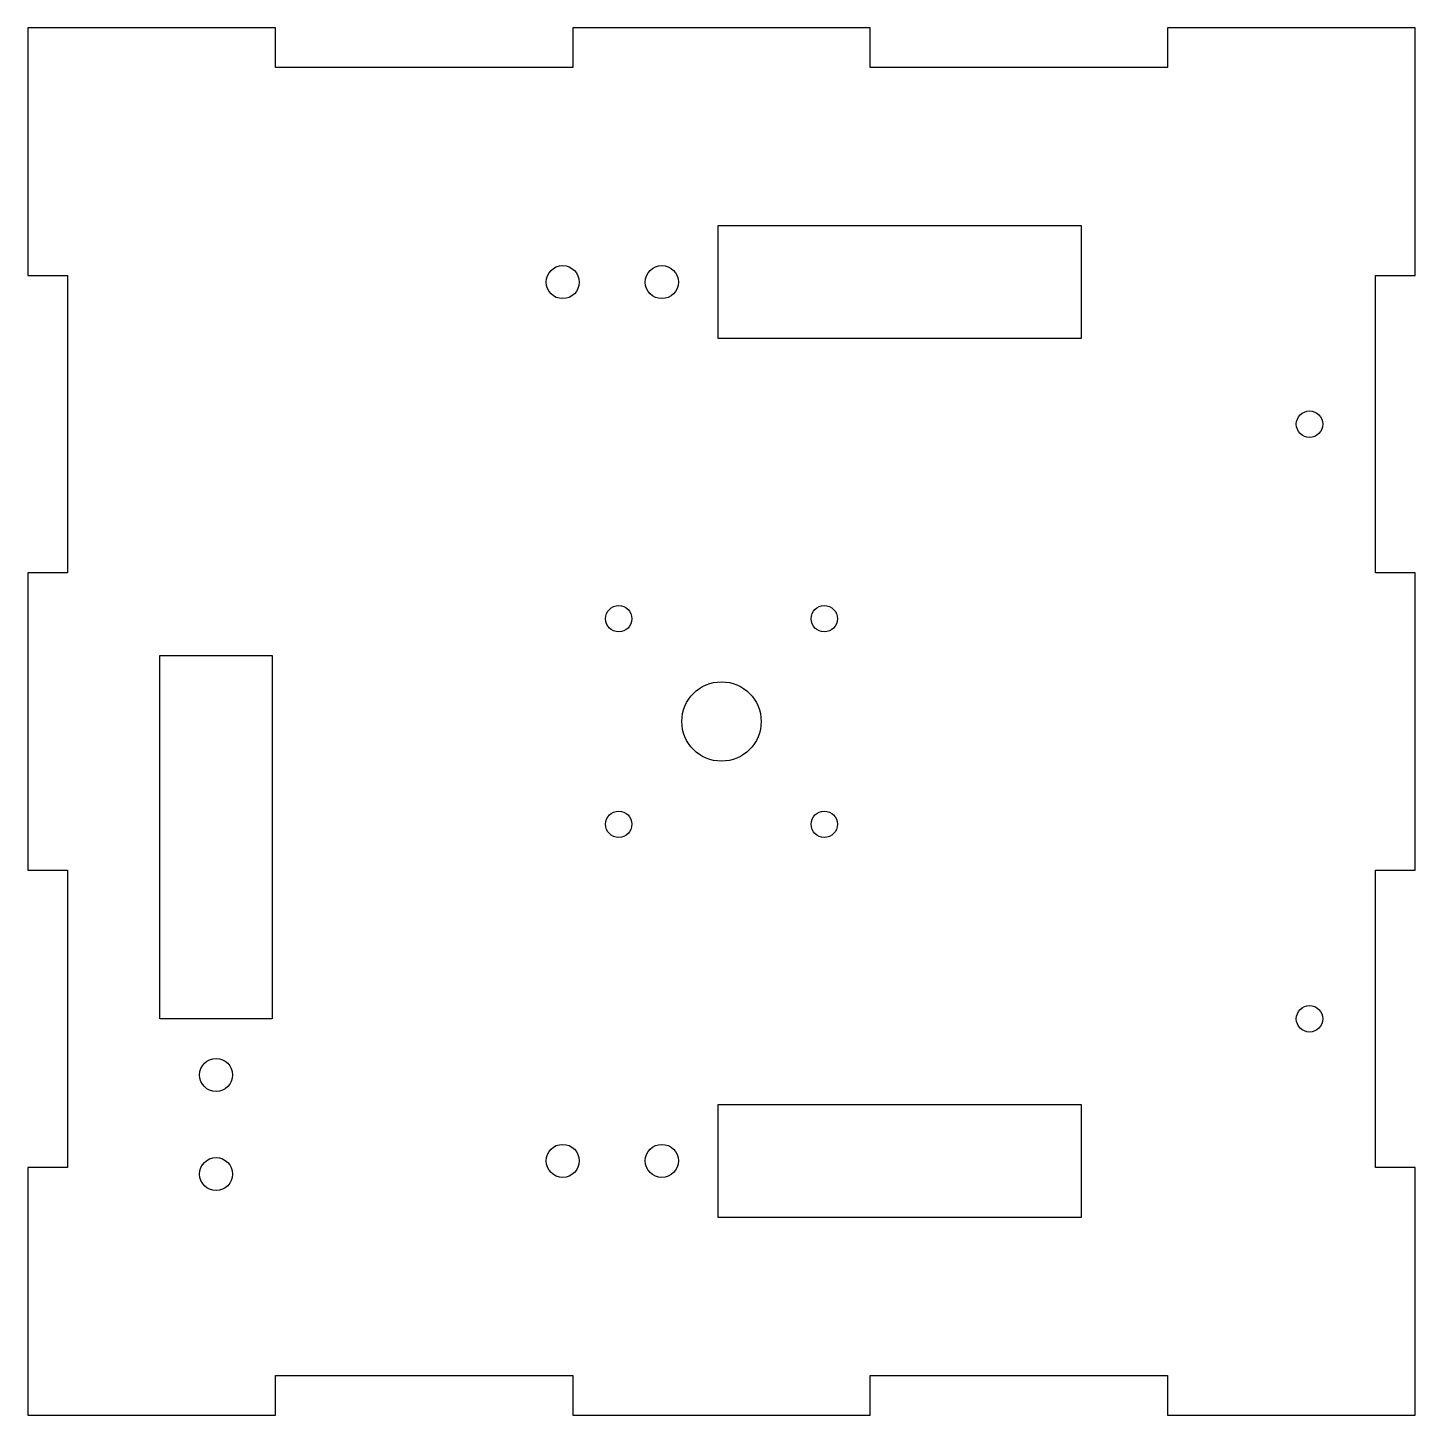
# Model space of a CAD drawing. Header units: millimetres. Extents: x -545 to -335, y -215 to -5.
import ezdxf

# ---------------------------------------------------------------- set-up
doc = ezdxf.new("R2010")
doc.units = ezdxf.units.MM
doc.layers.get('0').update_dxf_attribs({"linetype": 'CONTINUOUS'})

msp = doc.modelspace()

# ---------------------------------------------------------------- linework, layer by layer
for points in [[(-545, -215), (-507.5, -215), (-507.5, -209), (-462.5, -209), (-462.5, -215), (-417.5, -215), (-417.5, -209), (-372.5, -209), (-372.5, -215), (-335, -215), (-335, -177.5), (-341, -177.5), (-341, -132.5), (-335, -132.5), (-335, -87.5), (-341, -87.5), (-341, -42.5), (-335, -42.5), (-335, -5), (-372.5, -5), (-372.5, -11), (-417.5, -11), (-417.5, -5), (-462.5, -5), (-462.5, -11), (-507.5, -11), (-507.5, -5), (-545, -5), (-545, -42.5), (-539, -42.5), (-539, -87.5), (-545, -87.5), (-545, -132.5), (-539, -132.5), (-539, -177.5), (-545, -177.5)], [(-385.53, -52), (-385.53, -35), (-440.53, -35), (-440.53, -52)], [(-525, -155), (-525, -100), (-508, -100), (-508, -155)], [(-385.53, -185), (-385.53, -168), (-440.53, -168), (-440.53, -185)]]:
    msp.add_lwpolyline(points, close=True)
for centre, radius in [((-464.03, -43.5), 2.5), ((-449.03, -43.5), 2.5), ((-351, -65), 2), ((-455.56, -94.44), 2), ((-424.44, -94.44), 2), ((-440, -110), 6), ((-455.56, -125.56), 2), ((-424.44, -125.56), 2), ((-351, -155), 2), ((-516.5, -163.5), 2.5), ((-464.03, -176.5), 2.5), ((-449.03, -176.5), 2.5), ((-516.5, -178.5), 2.5)]:
    msp.add_circle(centre, radius)

doc.saveas('drawing.dxf')
